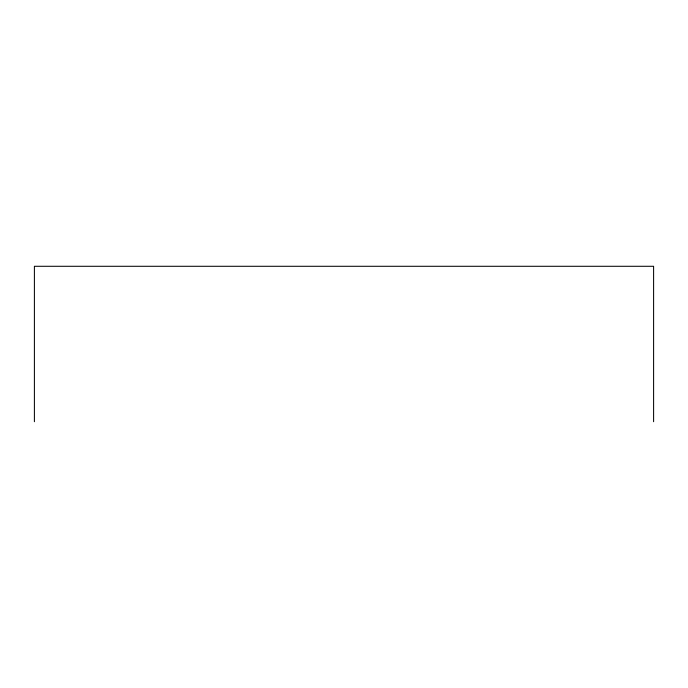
<?xml version="1.0" encoding="UTF-8"?>
<svg xmlns="http://www.w3.org/2000/svg" width="688" height="688" viewBox="0 0 688 688"><rect width="100%" height="100%" fill="white"/><g stroke="black" fill="none" stroke-linecap="round" stroke-linejoin="round"><path stroke-width="1.03" d="M653.6 421.71L653.6 266.29L34.4 266.29L34.4 421.71"/></g></svg>
